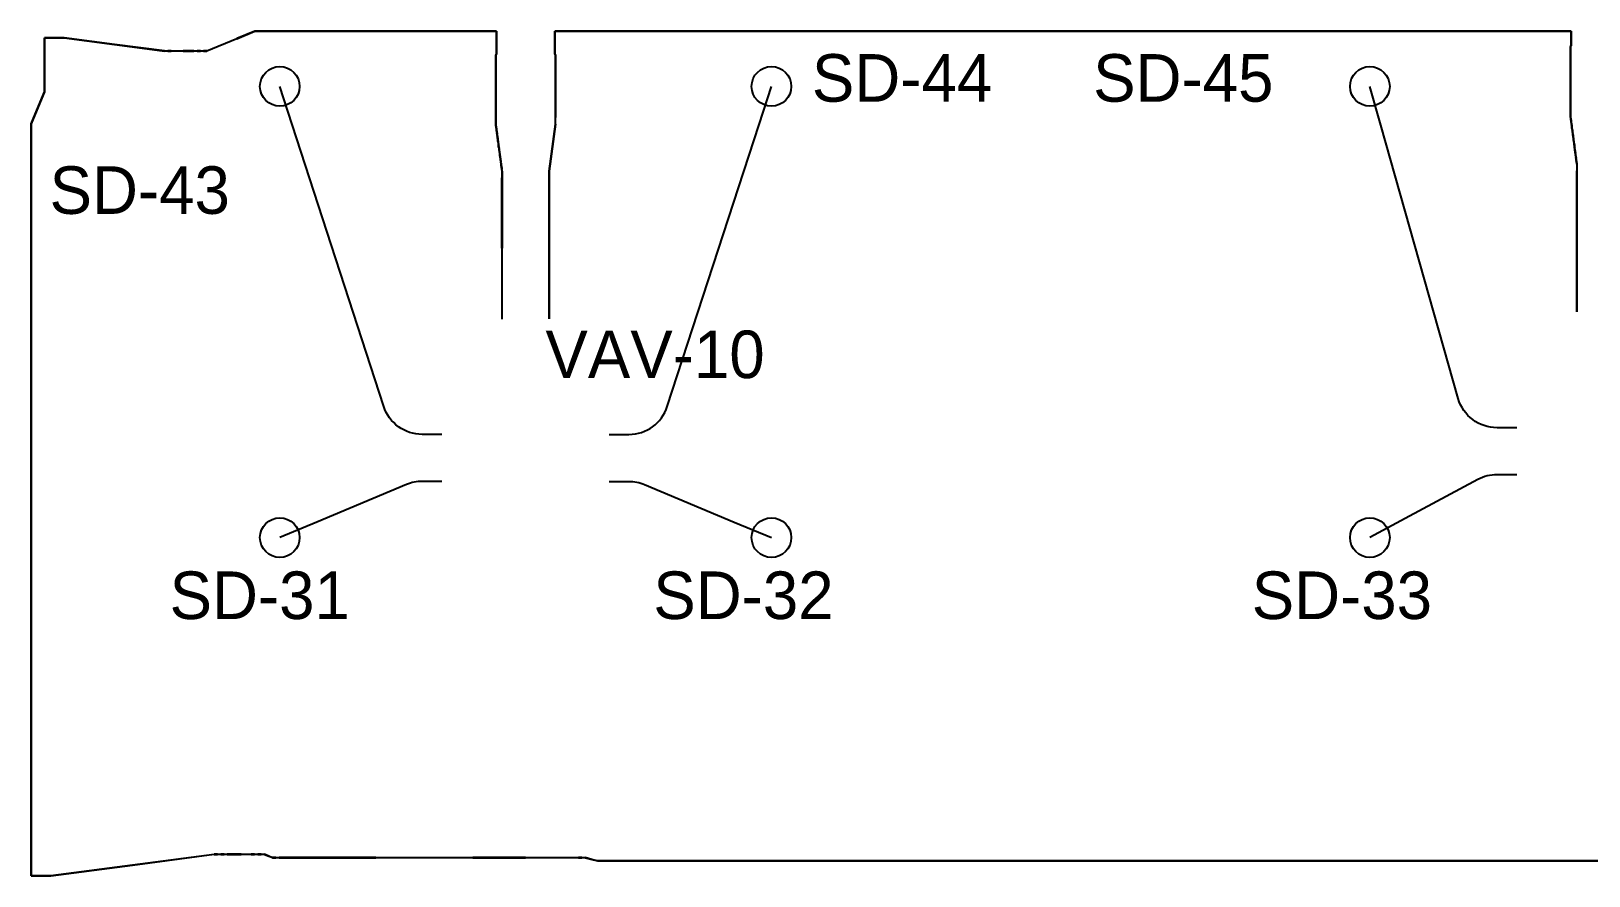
# Model space of a CAD drawing. Header units: metres. Extents: x 0.1 to 41.9, y 0.9 to 39.
# Drawn here: x 20.78 to 32.57, y 8.73 to 15.12 of the extents above; entities that cross this region are included whole.
import ezdxf

# ---------------------------------------------------------------- set-up
doc = ezdxf.new("R2010")
doc.units = ezdxf.units.M
for name, color, linetype in [('BSA_BRANCH_AXIS', 5, 'Continuous'), ('BSA_BRANCH_LABEL', 3, 'Continuous'), ('BSA_MATERIAL_SECTION', 7, 'Continuous'), ('BSA_TERMINAL_CENTRE', 3, 'Continuous'), ('BSA_VAV_LABEL', 7, 'Continuous')]:
    doc.layers.add(name, color=color, linetype=linetype)

msp = doc.modelspace()

# ---------------------------------------------------------------- linework, layer by layer
at = {"layer": 'BSA_BRANCH_AXIS'}
for points in [[(23.888, 12.072), (23.738, 12.072, -0.324928), (23.448, 12.283), (22.755, 14.417), (22.661, 14.706)], [(25.153, 12.072), (25.303, 12.072, 0.324928), (25.593, 12.283), (26.287, 14.417), (26.381, 14.706)], [(32.021, 12.123), (31.871, 12.123, -0.335537), (31.577, 12.344), (30.992, 14.413), (30.909, 14.706)], [(23.888, 11.716), (23.738, 11.716, 0.099356), (23.621, 11.693), (22.942, 11.409), (22.661, 11.291)], [(25.153, 11.716), (25.303, 11.716, -0.099356), (25.421, 11.693), (26.1, 11.409), (26.381, 11.291)], [(32.021, 11.767), (31.871, 11.767, 0.12388), (31.726, 11.731), (31.177, 11.436), (30.909, 11.291)]]:
    msp.add_lwpolyline(points, format="xyb", dxfattribs=at)
at = {"layer": 'BSA_MATERIAL_SECTION'}
for p, q in [((22.472, 15.124), (22.336, 15.068)), ((22.336, 15.067), (22.472, 15.123)), ((22.472, 15.124), (22.497, 15.124)), ((22.497, 15.123), (22.472, 15.123)), ((22.522, 15.124), (22.497, 15.124)), ((22.497, 15.123), (22.522, 15.123)), ((22.522, 15.124), (22.522, 15.123)), ((22.522, 15.124), (22.522, 15.124)), ((22.522, 15.124), (23.334, 15.124)), ((22.522, 15.124), (22.522, 15.124)), ((22.522, 15.124), (22.522, 15.123)), ((23.334, 15.123), (22.522, 15.123)), ((24.146, 15.124), (23.334, 15.124)), ((23.334, 15.123), (24.146, 15.123)), ((24.146, 15.124), (24.146, 15.124)), ((24.146, 15.123), (24.146, 15.124)), ((24.146, 15.124), (24.223, 15.124)), ((24.146, 15.124), (24.146, 15.124)), ((24.146, 15.123), (24.146, 15.124)), ((24.223, 15.123), (24.146, 15.123)), ((24.301, 15.124), (24.223, 15.124)), ((24.223, 15.123), (24.3, 15.123)), ((24.3, 15.064), (24.3, 15.123)), ((24.301, 15.124), (24.301, 15.064)), ((24.741, 15.124), (24.818, 15.124)), ((24.741, 15.124), (24.741, 15.064)), ((24.819, 15.123), (24.742, 15.123)), ((24.742, 15.064), (24.742, 15.123)), ((24.896, 15.124), (24.818, 15.124)), ((24.819, 15.123), (24.896, 15.123)), ((24.896, 15.124), (24.896, 15.124)), ((24.896, 15.124), (24.896, 15.123)), ((24.896, 15.124), (24.896, 15.123)), ((24.896, 15.124), (24.896, 15.124)), ((24.896, 15.124), (24.921, 15.124)), ((24.921, 15.123), (24.896, 15.123)), ((24.946, 15.124), (24.921, 15.124)), ((24.921, 15.123), (24.946, 15.123)), ((24.946, 15.124), (25.051, 15.124)), ((25.051, 15.123), (24.946, 15.123)), ((25.132, 15.124), (25.051, 15.124)), ((25.051, 15.123), (25.132, 15.123)), ((25.132, 15.124), (25.157, 15.124)), ((25.157, 15.123), (25.132, 15.123)), ((25.182, 15.124), (25.157, 15.124)), ((25.157, 15.123), (25.182, 15.123)), ((25.182, 15.124), (25.182, 15.124)), ((25.182, 15.124), (25.182, 15.123)), ((25.182, 15.124), (28.73, 15.124)), ((25.182, 15.123), (25.182, 15.124)), ((25.182, 15.124), (25.182, 15.124)), ((28.73, 15.123), (25.182, 15.123)), ((32.278, 15.124), (28.73, 15.124)), ((28.73, 15.123), (32.278, 15.123)), ((32.278, 15.124), (32.278, 15.124)), ((32.278, 15.123), (32.278, 15.124)), ((32.278, 15.124), (32.356, 15.124)), ((32.278, 15.124), (32.278, 15.123)), ((32.278, 15.124), (32.278, 15.124)), ((32.355, 15.123), (32.278, 15.123)), ((32.355, 15.123), (32.433, 15.123)), ((32.433, 15.124), (32.356, 15.124)), ((32.433, 15.124), (32.433, 15.097)), ((32.433, 15.097), (32.433, 15.123)), ((32.433, 15.097), (32.433, 15.07)), ((32.433, 15.07), (32.433, 15.097)), ((20.88, 15.074), (20.88, 14.974)), ((20.88, 15.074), (20.93, 15.074)), ((20.88, 14.874), (20.88, 14.974)), ((20.881, 14.974), (20.881, 15.073)), ((20.93, 15.073), (20.881, 15.073)), ((20.881, 14.974), (20.881, 14.874)), ((20.98, 15.074), (20.93, 15.074)), ((20.93, 15.073), (20.98, 15.073)), ((20.98, 15.074), (20.98, 15.073)), ((20.98, 15.074), (20.98, 15.074)), ((20.98, 15.074), (20.98, 15.074)), ((20.98, 15.074), (20.98, 15.073)), ((20.98, 15.074), (21.005, 15.074)), ((21.005, 15.073), (20.98, 15.073)), ((21.03, 15.074), (21.005, 15.074)), ((21.005, 15.073), (21.03, 15.073)), ((21.03, 15.074), (21.41, 15.024)), ((21.41, 15.023), (21.03, 15.073)), ((21.789, 14.974), (21.41, 15.024)), ((21.41, 15.023), (21.789, 14.973)), ((21.789, 14.974), (21.814, 14.974)), ((21.814, 14.973), (21.789, 14.973)), ((21.839, 14.974), (21.814, 14.974)), ((21.814, 14.973), (21.839, 14.973)), ((21.839, 14.974), (21.839, 14.974)), ((21.839, 14.974), (21.839, 14.973)), ((21.839, 14.974), (21.93, 14.974)), ((21.839, 14.974), (21.839, 14.973)), ((21.839, 14.974), (21.839, 14.974)), ((21.93, 14.973), (21.839, 14.973)), ((22.01, 14.974), (21.93, 14.974)), ((21.93, 14.973), (22.01, 14.973)), ((22.01, 14.974), (22.035, 14.974)), ((22.035, 14.973), (22.01, 14.973)), ((22.06, 14.974), (22.035, 14.974)), ((22.035, 14.973), (22.06, 14.973)), ((22.06, 14.974), (22.06, 14.974)), ((22.06, 14.973), (22.06, 14.974)), ((22.06, 14.974), (22.06, 14.974)), ((22.06, 14.974), (22.06, 14.973)), ((22.06, 14.974), (22.085, 14.974)), ((22.085, 14.973), (22.06, 14.973)), ((22.11, 14.974), (22.085, 14.974)), ((22.085, 14.973), (22.11, 14.973)), ((22.11, 14.974), (22.336, 15.068)), ((22.336, 15.067), (22.11, 14.973)), ((24.3, 15.064), (24.3, 15.004)), ((24.3, 15.004), (24.301, 15.004)), ((24.3, 15.004), (24.3, 15.004)), ((24.301, 15.004), (24.3, 15.004)), ((24.3, 15.004), (24.3, 15.004)), ((24.3, 14.979), (24.3, 15.004)), ((24.3, 14.979), (24.3, 14.954)), ((24.301, 15.004), (24.301, 15.064)), ((24.301, 15.004), (24.301, 14.979)), ((24.301, 14.954), (24.301, 14.979)), ((24.741, 15.004), (24.741, 15.064)), ((24.741, 15.004), (24.741, 15.004)), ((24.742, 15.004), (24.741, 15.004)), ((24.741, 15.004), (24.741, 15.004)), ((24.741, 15.004), (24.742, 15.004)), ((24.741, 15.004), (24.741, 14.979)), ((24.741, 14.954), (24.741, 14.979)), ((24.742, 15.064), (24.742, 15.004)), ((24.742, 14.979), (24.742, 15.004)), ((24.742, 14.979), (24.742, 14.954)), ((32.43, 15.014), (32.428, 15.008)), ((32.428, 15.008), (32.431, 15.014)), ((32.428, 14.983), (32.428, 15.008)), ((32.428, 15.008), (32.428, 14.983)), ((32.428, 14.983), (32.428, 14.958)), ((32.428, 14.958), (32.428, 14.983)), ((32.43, 15.014), (32.433, 15.02)), ((32.433, 15.02), (32.431, 15.014)), ((32.433, 15.07), (32.433, 15.07)), ((32.433, 15.07), (32.433, 15.07)), ((32.433, 15.07), (32.433, 15.07)), ((32.433, 15.07), (32.433, 15.07)), ((32.433, 15.045), (32.433, 15.07)), ((32.433, 15.07), (32.433, 15.045)), ((32.433, 15.045), (32.433, 15.02)), ((32.433, 15.02), (32.433, 15.045)), ((20.88, 14.874), (20.88, 14.874)), ((20.88, 14.874), (20.881, 14.874)), ((20.88, 14.874), (20.881, 14.874)), ((20.88, 14.874), (20.88, 14.874)), ((20.88, 14.874), (20.88, 14.817)), ((20.881, 14.817), (20.881, 14.874)), ((24.297, 14.948), (24.295, 14.942)), ((24.295, 14.917), (24.295, 14.942)), ((24.295, 14.917), (24.295, 14.892)), ((24.295, 14.892), (24.296, 14.892)), ((24.295, 14.892), (24.295, 14.892)), ((24.296, 14.892), (24.295, 14.892)), ((24.295, 14.892), (24.295, 14.892)), ((24.295, 14.867), (24.295, 14.892)), ((24.295, 14.867), (24.295, 14.842)), ((24.296, 14.942), (24.298, 14.948)), ((24.296, 14.942), (24.296, 14.917)), ((24.296, 14.892), (24.296, 14.917)), ((24.296, 14.892), (24.296, 14.867)), ((24.296, 14.842), (24.296, 14.867)), ((24.297, 14.948), (24.3, 14.954)), ((24.301, 14.954), (24.298, 14.948)), ((24.741, 14.954), (24.743, 14.948)), ((24.744, 14.948), (24.742, 14.954)), ((24.746, 14.942), (24.743, 14.948)), ((24.744, 14.948), (24.747, 14.942)), ((24.746, 14.942), (24.746, 14.917)), ((24.746, 14.892), (24.746, 14.917)), ((24.746, 14.892), (24.746, 14.892)), ((24.747, 14.892), (24.746, 14.892)), ((24.746, 14.892), (24.746, 14.892)), ((24.746, 14.892), (24.747, 14.892)), ((24.746, 14.892), (24.746, 14.867)), ((24.746, 14.842), (24.746, 14.867)), ((24.747, 14.917), (24.747, 14.942)), ((24.747, 14.917), (24.747, 14.892)), ((24.747, 14.867), (24.747, 14.892)), ((24.747, 14.867), (24.747, 14.842)), ((32.428, 14.958), (32.428, 14.958)), ((32.428, 14.958), (32.428, 14.958)), ((32.428, 14.958), (32.428, 14.958)), ((32.428, 14.958), (32.428, 14.958)), ((32.428, 14.933), (32.428, 14.958)), ((32.428, 14.958), (32.428, 14.933)), ((32.428, 14.933), (32.428, 14.908)), ((32.428, 14.908), (32.428, 14.933)), ((32.428, 14.838), (32.428, 14.908)), ((32.428, 14.908), (32.428, 14.838)), ((20.88, 14.764), (20.88, 14.817)), ((20.88, 14.764), (20.88, 14.739)), ((20.88, 14.714), (20.88, 14.739)), ((20.881, 14.817), (20.881, 14.764)), ((20.881, 14.739), (20.881, 14.764)), ((20.881, 14.739), (20.881, 14.714)), ((24.295, 14.687), (24.295, 14.842)), ((24.296, 14.842), (24.296, 14.687)), ((24.746, 14.842), (24.746, 14.687)), ((24.747, 14.687), (24.747, 14.842)), ((32.428, 14.838), (32.428, 14.787)), ((32.428, 14.787), (32.428, 14.838)), ((32.428, 14.762), (32.428, 14.787)), ((32.428, 14.787), (32.428, 14.762)), ((32.428, 14.762), (32.428, 14.737)), ((32.428, 14.737), (32.428, 14.762)), ((32.428, 14.737), (32.428, 14.737)), ((32.428, 14.737), (32.428, 14.737)), ((32.428, 14.629), (32.428, 14.737)), ((32.428, 14.737), (32.428, 14.629)), ((32.428, 14.737), (32.428, 14.737)), ((32.428, 14.737), (32.428, 14.737)), ((20.88, 14.664), (20.823, 14.526)), ((20.824, 14.526), (20.881, 14.664)), ((20.88, 14.714), (20.88, 14.714)), ((20.88, 14.714), (20.881, 14.714)), ((20.88, 14.714), (20.881, 14.714)), ((20.88, 14.714), (20.88, 14.714)), ((20.88, 14.714), (20.88, 14.689)), ((20.88, 14.664), (20.88, 14.689)), ((20.881, 14.689), (20.881, 14.714)), ((20.881, 14.689), (20.881, 14.664)), ((24.295, 14.687), (24.295, 14.601)), ((24.296, 14.601), (24.296, 14.687)), ((24.746, 14.601), (24.746, 14.687)), ((24.747, 14.687), (24.747, 14.601)), ((32.428, 14.629), (32.428, 14.521)), ((32.428, 14.521), (32.428, 14.629)), ((20.78, 14.422), (20.823, 14.526)), ((20.824, 14.526), (20.781, 14.422)), ((24.295, 14.576), (24.295, 14.601)), ((24.295, 14.576), (24.295, 14.551)), ((24.295, 14.551), (24.296, 14.551)), ((24.295, 14.551), (24.295, 14.551)), ((24.295, 14.511), (24.295, 14.551)), ((24.296, 14.551), (24.295, 14.551)), ((24.295, 14.551), (24.295, 14.551)), ((24.295, 14.511), (24.295, 14.471)), ((24.296, 14.601), (24.296, 14.576)), ((24.296, 14.551), (24.296, 14.576)), ((24.296, 14.551), (24.296, 14.511)), ((24.296, 14.471), (24.296, 14.511)), ((24.746, 14.601), (24.746, 14.576)), ((24.746, 14.551), (24.746, 14.576)), ((24.746, 14.551), (24.746, 14.551)), ((24.747, 14.551), (24.746, 14.551)), ((24.746, 14.551), (24.746, 14.511)), ((24.746, 14.551), (24.746, 14.551)), ((24.746, 14.551), (24.747, 14.551)), ((24.746, 14.471), (24.746, 14.511)), ((24.747, 14.576), (24.747, 14.601)), ((24.747, 14.576), (24.747, 14.551)), ((24.747, 14.511), (24.747, 14.551)), ((24.747, 14.511), (24.747, 14.471)), ((32.428, 14.496), (32.428, 14.521)), ((32.428, 14.521), (32.428, 14.521)), ((32.428, 14.521), (32.428, 14.521)), ((32.428, 14.521), (32.428, 14.496)), ((32.428, 14.521), (32.428, 14.521)), ((32.428, 14.521), (32.428, 14.521)), ((20.78, 14.422), (20.78, 14.397)), ((20.78, 14.372), (20.78, 14.397)), ((20.781, 14.397), (20.781, 14.422)), ((20.781, 14.397), (20.781, 14.372)), ((24.295, 14.446), (24.295, 14.471)), ((24.295, 14.471), (24.296, 14.471)), ((24.295, 14.471), (24.295, 14.471)), ((24.295, 14.471), (24.296, 14.471)), ((24.295, 14.471), (24.295, 14.471)), ((24.295, 14.446), (24.295, 14.421)), ((24.295, 14.421), (24.295, 14.421)), ((24.295, 14.419), (24.295, 14.421)), ((24.295, 14.421), (24.295, 14.421)), ((24.295, 14.421), (24.295, 14.421)), ((24.295, 14.419), (24.295, 14.418)), ((24.295, 14.418), (24.296, 14.413)), ((24.296, 14.471), (24.296, 14.446)), ((24.296, 14.421), (24.296, 14.446)), ((24.296, 14.421), (24.296, 14.421)), ((24.296, 14.421), (24.296, 14.419)), ((24.296, 14.421), (24.296, 14.421)), ((24.296, 14.421), (24.296, 14.421)), ((24.296, 14.418), (24.296, 14.419)), ((24.297, 14.413), (24.296, 14.418)), ((24.296, 14.41), (24.296, 14.413)), ((24.297, 14.407), (24.296, 14.41)), ((24.297, 14.413), (24.297, 14.41)), ((24.297, 14.41), (24.298, 14.407)), ((24.297, 14.407), (24.297, 14.406)), ((24.297, 14.406), (24.297, 14.404)), ((24.298, 14.4), (24.297, 14.404)), ((24.298, 14.406), (24.298, 14.407)), ((24.298, 14.404), (24.298, 14.406)), ((24.298, 14.404), (24.299, 14.4)), ((24.298, 14.397), (24.298, 14.4)), ((24.298, 14.397), (24.299, 14.39)), ((24.299, 14.4), (24.299, 14.397)), ((24.3, 14.39), (24.299, 14.397)), ((24.3, 14.385), (24.299, 14.39)), ((24.3, 14.39), (24.301, 14.385)), ((24.3, 14.385), (24.301, 14.374)), ((24.302, 14.374), (24.301, 14.385)), ((24.699, 14.065), (24.747, 14.421)), ((24.746, 14.421), (24.699, 14.065)), ((24.746, 14.471), (24.747, 14.471)), ((24.746, 14.471), (24.746, 14.471)), ((24.746, 14.421), (24.746, 14.471)), ((24.746, 14.471), (24.746, 14.471)), ((24.747, 14.471), (24.746, 14.471)), ((24.747, 14.421), (24.747, 14.471)), ((32.428, 14.496), (32.428, 14.471)), ((32.428, 14.471), (32.428, 14.496)), ((32.428, 14.471), (32.428, 14.471)), ((32.428, 14.47), (32.428, 14.471)), ((32.428, 14.471), (32.428, 14.471)), ((32.428, 14.471), (32.428, 14.471)), ((32.428, 14.471), (32.428, 14.471)), ((32.428, 14.471), (32.428, 14.47)), ((32.428, 14.471), (32.428, 14.471)), ((32.428, 14.471), (32.428, 14.471)), ((32.428, 14.47), (32.428, 14.469)), ((32.429, 14.469), (32.428, 14.47)), ((32.428, 14.469), (32.429, 14.464)), ((32.429, 14.464), (32.429, 14.469)), ((32.429, 14.461), (32.429, 14.464)), ((32.429, 14.464), (32.43, 14.461)), ((32.429, 14.458), (32.429, 14.461)), ((32.429, 14.458), (32.43, 14.456)), ((32.43, 14.461), (32.43, 14.458)), ((32.43, 14.456), (32.43, 14.458)), ((32.43, 14.456), (32.43, 14.454)), ((32.431, 14.454), (32.43, 14.456)), ((32.43, 14.45), (32.43, 14.454)), ((32.431, 14.448), (32.43, 14.45)), ((32.431, 14.454), (32.431, 14.45)), ((32.431, 14.45), (32.431, 14.448)), ((32.431, 14.448), (32.432, 14.44)), ((32.432, 14.44), (32.431, 14.448)), ((32.432, 14.436), (32.432, 14.44)), ((32.432, 14.44), (32.433, 14.436)), ((32.432, 14.436), (32.434, 14.425)), ((32.434, 14.425), (32.433, 14.436)), ((32.434, 14.424), (32.434, 14.425)), ((32.434, 14.425), (32.435, 14.424)), ((32.434, 14.422), (32.434, 14.424)), ((32.434, 14.422), (32.435, 14.414)), ((32.435, 14.424), (32.435, 14.422)), ((32.436, 14.414), (32.435, 14.422)), ((32.436, 14.409), (32.435, 14.414)), ((32.436, 14.414), (32.437, 14.409)), ((32.436, 14.409), (32.436, 14.407)), ((32.436, 14.407), (32.436, 14.405)), ((32.437, 14.397), (32.436, 14.405)), ((32.437, 14.407), (32.437, 14.409)), ((32.437, 14.405), (32.437, 14.407)), ((32.437, 14.405), (32.438, 14.397)), ((32.437, 14.397), (32.438, 14.395)), ((32.438, 14.395), (32.438, 14.397)), ((32.438, 14.392), (32.438, 14.395)), ((32.438, 14.395), (32.439, 14.391)), ((32.439, 14.384), (32.438, 14.392)), ((32.439, 14.388), (32.439, 14.391)), ((32.44, 14.385), (32.439, 14.388)), ((32.439, 14.384), (32.44, 14.381)), ((32.44, 14.385), (32.44, 14.38)), ((32.44, 14.381), (32.44, 14.38)), ((32.44, 14.38), (32.44, 14.38)), ((32.441, 14.373), (32.44, 14.38)), ((32.44, 14.38), (32.441, 14.373)), ((32.44, 14.38), (32.44, 14.38)), ((20.78, 14.372), (20.78, 14.372)), ((20.78, 14.372), (20.781, 14.372)), ((20.78, 14.372), (20.78, 11.683)), ((20.78, 14.372), (20.78, 14.372)), ((20.78, 14.372), (20.781, 14.372)), ((20.781, 11.683), (20.781, 14.372)), ((24.301, 14.374), (24.301, 14.374)), ((24.302, 14.372), (24.301, 14.374)), ((24.302, 14.374), (24.302, 14.374)), ((24.302, 14.374), (24.302, 14.372)), ((24.302, 14.372), (24.303, 14.364)), ((24.303, 14.364), (24.302, 14.372)), ((24.303, 14.358), (24.303, 14.364)), ((24.303, 14.364), (24.304, 14.358)), ((24.303, 14.358), (24.304, 14.357)), ((24.304, 14.357), (24.304, 14.358)), ((24.304, 14.357), (24.304, 14.355)), ((24.305, 14.355), (24.304, 14.357)), ((24.305, 14.347), (24.304, 14.355)), ((24.305, 14.355), (24.306, 14.347)), ((24.305, 14.347), (24.305, 14.344)), ((24.306, 14.341), (24.305, 14.344)), ((24.306, 14.344), (24.306, 14.347)), ((24.306, 14.344), (24.306, 14.341)), ((24.307, 14.333), (24.306, 14.341)), ((24.307, 14.337), (24.306, 14.341)), ((24.307, 14.334), (24.307, 14.337)), ((24.307, 14.334), (24.308, 14.329)), ((24.307, 14.333), (24.307, 14.33)), ((24.307, 14.33), (24.307, 14.329)), ((24.307, 14.329), (24.307, 14.329)), ((24.308, 14.323), (24.307, 14.329)), ((24.308, 14.329), (24.309, 14.323)), ((24.308, 14.329), (24.308, 14.329)), ((24.308, 14.323), (24.309, 14.317)), ((24.31, 14.317), (24.309, 14.323)), ((24.309, 14.314), (24.309, 14.317)), ((24.309, 14.312), (24.309, 14.314)), ((24.31, 14.311), (24.309, 14.312)), ((24.31, 14.317), (24.31, 14.314)), ((24.31, 14.314), (24.31, 14.312)), ((24.31, 14.312), (24.31, 14.311)), ((24.31, 14.306), (24.31, 14.311)), ((24.31, 14.311), (24.311, 14.306)), ((24.31, 14.306), (24.311, 14.301)), ((24.312, 14.301), (24.311, 14.306)), ((24.311, 14.301), (24.312, 14.295)), ((24.312, 14.295), (24.312, 14.301)), ((24.312, 14.295), (24.312, 14.295)), ((24.312, 14.294), (24.312, 14.295)), ((24.312, 14.295), (24.313, 14.295)), ((24.312, 14.294), (24.312, 14.293)), ((24.312, 14.289), (24.312, 14.293)), ((24.312, 14.289), (24.313, 14.289)), ((24.313, 14.295), (24.313, 14.294)), ((24.313, 14.293), (24.313, 14.294)), ((24.313, 14.293), (24.313, 14.289)), ((24.313, 14.289), (24.313, 14.287)), ((24.313, 14.289), (24.313, 14.289)), ((24.313, 14.287), (24.313, 14.289)), ((24.314, 14.28), (24.313, 14.287)), ((24.313, 14.287), (24.314, 14.28)), ((24.314, 14.28), (24.314, 14.278)), ((24.315, 14.278), (24.314, 14.28)), ((24.314, 14.278), (24.314, 14.276)), ((24.314, 14.276), (24.315, 14.273)), ((24.315, 14.276), (24.315, 14.278)), ((24.315, 14.273), (24.315, 14.276)), ((24.315, 14.27), (24.315, 14.273)), ((24.315, 14.273), (24.316, 14.27)), ((24.315, 14.268), (24.315, 14.27)), ((24.315, 14.268), (24.316, 14.265)), ((24.316, 14.27), (24.316, 14.268)), ((24.316, 14.265), (24.316, 14.268)), ((24.316, 14.262), (24.316, 14.265)), ((24.316, 14.265), (24.317, 14.262)), ((24.316, 14.261), (24.316, 14.262)), ((24.317, 14.262), (24.317, 14.261)), ((32.441, 14.373), (32.441, 14.367)), ((32.442, 14.367), (32.441, 14.373)), ((32.442, 14.365), (32.441, 14.367)), ((32.442, 14.367), (32.442, 14.365)), ((32.442, 14.363), (32.442, 14.365)), ((32.442, 14.365), (32.443, 14.363)), ((32.442, 14.362), (32.442, 14.363)), ((32.443, 14.357), (32.442, 14.362)), ((32.443, 14.363), (32.443, 14.362)), ((32.443, 14.362), (32.444, 14.357)), ((32.443, 14.357), (32.443, 14.352)), ((32.443, 14.352), (32.444, 14.346)), ((32.444, 14.352), (32.444, 14.357)), ((32.445, 14.346), (32.444, 14.352)), ((32.444, 14.345), (32.444, 14.346)), ((32.444, 14.345), (32.444, 14.345)), ((32.444, 14.345), (32.444, 14.343)), ((32.445, 14.34), (32.444, 14.343)), ((32.445, 14.346), (32.445, 14.345)), ((32.445, 14.345), (32.445, 14.345)), ((32.445, 14.343), (32.445, 14.345)), ((32.445, 14.343), (32.446, 14.34)), ((32.445, 14.34), (32.445, 14.339)), ((32.445, 14.339), (32.445, 14.338)), ((32.446, 14.331), (32.445, 14.338)), ((32.446, 14.339), (32.446, 14.34)), ((32.446, 14.338), (32.446, 14.339)), ((32.446, 14.338), (32.447, 14.331)), ((32.446, 14.331), (32.446, 14.329)), ((32.446, 14.329), (32.447, 14.327)), ((32.447, 14.329), (32.447, 14.331)), ((32.447, 14.327), (32.447, 14.329)), ((32.447, 14.327), (32.447, 14.323)), ((32.448, 14.323), (32.447, 14.327)), ((32.447, 14.321), (32.447, 14.323)), ((32.448, 14.319), (32.447, 14.321)), ((32.448, 14.323), (32.448, 14.321)), ((32.448, 14.321), (32.449, 14.319)), ((32.448, 14.319), (32.448, 14.316)), ((32.449, 14.313), (32.448, 14.316)), ((32.449, 14.316), (32.449, 14.319)), ((32.449, 14.316), (32.449, 14.313)), ((32.449, 14.311), (32.449, 14.313)), ((32.449, 14.313), (32.45, 14.311)), ((32.449, 14.311), (32.449, 14.31)), ((32.449, 14.31), (32.449, 14.308)), ((32.45, 14.305), (32.449, 14.308)), ((32.45, 14.31), (32.45, 14.311)), ((32.45, 14.308), (32.45, 14.31)), ((32.45, 14.308), (32.45, 14.305)), ((32.45, 14.302), (32.45, 14.305)), ((32.45, 14.305), (32.451, 14.302)), ((32.451, 14.294), (32.45, 14.302)), ((32.452, 14.294), (32.451, 14.302)), ((32.451, 14.294), (32.452, 14.29)), ((32.452, 14.294), (32.452, 14.29)), ((32.452, 14.29), (32.453, 14.282)), ((32.452, 14.29), (32.452, 14.29)), ((32.453, 14.283), (32.452, 14.29)), ((32.453, 14.283), (32.453, 14.282)), ((32.453, 14.281), (32.453, 14.282)), ((32.453, 14.282), (32.454, 14.281)), ((32.453, 14.281), (32.453, 14.277)), ((32.454, 14.275), (32.453, 14.277)), ((32.454, 14.277), (32.454, 14.281)), ((32.454, 14.277), (32.454, 14.275)), ((32.454, 14.275), (32.454, 14.269)), ((32.455, 14.269), (32.454, 14.275)), ((32.454, 14.268), (32.454, 14.269)), ((32.454, 14.268), (32.455, 14.266)), ((32.455, 14.269), (32.455, 14.268)), ((32.456, 14.266), (32.455, 14.268)), ((32.455, 14.264), (32.455, 14.266)), ((32.455, 14.264), (32.455, 14.263)), ((32.455, 14.261), (32.455, 14.263)), ((32.455, 14.263), (32.455, 14.263)), ((32.455, 14.261), (32.456, 14.258)), ((32.456, 14.266), (32.456, 14.264)), ((32.456, 14.263), (32.456, 14.264)), ((32.456, 14.263), (32.456, 14.263)), ((32.456, 14.263), (32.456, 14.261)), ((32.457, 14.258), (32.456, 14.261)), ((24.316, 14.261), (24.316, 14.259)), ((24.316, 14.259), (24.317, 14.258)), ((24.317, 14.259), (24.317, 14.261)), ((24.317, 14.258), (24.317, 14.259)), ((24.317, 14.254), (24.317, 14.258)), ((24.317, 14.258), (24.318, 14.254)), ((24.317, 14.252), (24.317, 14.254)), ((24.319, 14.243), (24.317, 14.252)), ((24.318, 14.254), (24.318, 14.252)), ((24.319, 14.243), (24.318, 14.252)), ((24.319, 14.243), (24.319, 14.239)), ((24.319, 14.243), (24.32, 14.239)), ((24.319, 14.239), (24.32, 14.231)), ((24.319, 14.239), (24.319, 14.239)), ((24.321, 14.232), (24.32, 14.239)), ((24.32, 14.23), (24.32, 14.231)), ((24.32, 14.23), (24.321, 14.227)), ((24.321, 14.232), (24.321, 14.231)), ((24.321, 14.231), (24.321, 14.23)), ((24.322, 14.227), (24.321, 14.23)), ((24.321, 14.225), (24.321, 14.227)), ((24.321, 14.225), (24.322, 14.219)), ((24.322, 14.227), (24.322, 14.225)), ((24.323, 14.219), (24.322, 14.225)), ((24.322, 14.217), (24.322, 14.219)), ((24.322, 14.217), (24.322, 14.215)), ((24.323, 14.213), (24.322, 14.215)), ((24.323, 14.219), (24.323, 14.217)), ((24.323, 14.215), (24.323, 14.217)), ((24.323, 14.215), (24.323, 14.213)), ((24.323, 14.213), (24.323, 14.213)), ((24.323, 14.213), (24.323, 14.212)), ((24.323, 14.213), (24.323, 14.213)), ((24.324, 14.212), (24.323, 14.213)), ((24.323, 14.21), (24.323, 14.212)), ((24.323, 14.21), (24.323, 14.207)), ((24.323, 14.207), (24.323, 14.207)), ((24.324, 14.206), (24.323, 14.207)), ((24.324, 14.212), (24.324, 14.21)), ((24.324, 14.207), (24.324, 14.21)), ((24.324, 14.207), (24.324, 14.207)), ((24.324, 14.207), (24.324, 14.206)), ((24.324, 14.206), (24.324, 14.203)), ((24.325, 14.203), (24.324, 14.206)), ((24.324, 14.203), (24.324, 14.203)), ((24.324, 14.203), (24.324, 14.201)), ((24.324, 14.2), (24.324, 14.201)), ((24.324, 14.2), (24.325, 14.196)), ((24.325, 14.203), (24.325, 14.203)), ((24.325, 14.201), (24.325, 14.203)), ((24.325, 14.201), (24.325, 14.2)), ((24.326, 14.196), (24.325, 14.2)), ((24.325, 14.195), (24.325, 14.196)), ((24.326, 14.19), (24.325, 14.195)), ((24.326, 14.196), (24.326, 14.195)), ((24.326, 14.195), (24.326, 14.19)), ((24.326, 14.19), (24.326, 14.188)), ((24.327, 14.188), (24.326, 14.19)), ((24.326, 14.188), (24.326, 14.188)), ((24.326, 14.184), (24.326, 14.188)), ((24.328, 14.175), (24.326, 14.184)), ((24.327, 14.188), (24.327, 14.188)), ((24.327, 14.184), (24.327, 14.188)), ((24.327, 14.184), (24.328, 14.175)), ((24.328, 14.175), (24.328, 14.17)), ((24.329, 14.17), (24.328, 14.175)), ((24.329, 14.168), (24.328, 14.17)), ((24.329, 14.17), (24.329, 14.168)), ((24.329, 14.168), (24.329, 14.162)), ((24.33, 14.162), (24.329, 14.168)), ((24.33, 14.159), (24.329, 14.162)), ((24.33, 14.162), (24.331, 14.159)), ((24.33, 14.157), (24.33, 14.159)), ((24.331, 14.153), (24.33, 14.157)), ((24.331, 14.159), (24.331, 14.157)), ((24.331, 14.157), (24.331, 14.153)), ((24.331, 14.153), (24.331, 14.151)), ((24.331, 14.153), (24.332, 14.151)), ((24.332, 14.144), (24.331, 14.151)), ((24.333, 14.144), (24.332, 14.151)), ((24.332, 14.144), (24.333, 14.136)), ((24.333, 14.144), (24.334, 14.136)), ((32.456, 14.257), (32.456, 14.258)), ((32.456, 14.257), (32.456, 14.257)), ((32.456, 14.257), (32.456, 14.254)), ((32.456, 14.253), (32.456, 14.254)), ((32.456, 14.253), (32.457, 14.252)), ((32.457, 14.258), (32.457, 14.257)), ((32.457, 14.257), (32.457, 14.257)), ((32.457, 14.254), (32.457, 14.257)), ((32.457, 14.254), (32.457, 14.253)), ((32.457, 14.252), (32.457, 14.253)), ((32.457, 14.251), (32.457, 14.252)), ((32.457, 14.252), (32.458, 14.251)), ((32.457, 14.251), (32.457, 14.246)), ((32.457, 14.246), (32.457, 14.246)), ((32.458, 14.24), (32.457, 14.246)), ((32.458, 14.246), (32.458, 14.251)), ((32.458, 14.246), (32.458, 14.246)), ((32.458, 14.246), (32.459, 14.24)), ((32.458, 14.24), (32.458, 14.239)), ((32.458, 14.239), (32.458, 14.238)), ((32.459, 14.234), (32.458, 14.238)), ((32.459, 14.239), (32.459, 14.24)), ((32.459, 14.238), (32.459, 14.239)), ((32.46, 14.234), (32.459, 14.238)), ((32.46, 14.225), (32.459, 14.234)), ((32.46, 14.234), (32.461, 14.225)), ((32.46, 14.225), (32.461, 14.221)), ((32.462, 14.221), (32.461, 14.225)), ((32.461, 14.218), (32.461, 14.221)), ((32.461, 14.218), (32.462, 14.212)), ((32.462, 14.221), (32.462, 14.218)), ((32.463, 14.212), (32.462, 14.218)), ((32.462, 14.209), (32.462, 14.212)), ((32.462, 14.208), (32.462, 14.209)), ((32.463, 14.204), (32.462, 14.208)), ((32.463, 14.212), (32.463, 14.209)), ((32.463, 14.209), (32.463, 14.208)), ((32.463, 14.208), (32.464, 14.204)), ((32.463, 14.204), (32.463, 14.201)), ((32.464, 14.195), (32.463, 14.201)), ((32.464, 14.204), (32.464, 14.201)), ((32.465, 14.195), (32.464, 14.201)), ((32.464, 14.195), (32.465, 14.187)), ((32.465, 14.195), (32.466, 14.187)), ((32.466, 14.182), (32.465, 14.187)), ((32.467, 14.182), (32.466, 14.187)), ((32.466, 14.182), (32.467, 14.175)), ((32.468, 14.175), (32.467, 14.182)), ((32.467, 14.175), (32.468, 14.167)), ((32.468, 14.175), (32.468, 14.17)), ((32.469, 14.168), (32.468, 14.17)), ((32.468, 14.166), (32.468, 14.167)), ((32.468, 14.166), (32.468, 14.164)), ((32.468, 14.163), (32.468, 14.164)), ((32.468, 14.163), (32.469, 14.162)), ((32.469, 14.168), (32.469, 14.167)), ((32.469, 14.167), (32.469, 14.166)), ((32.469, 14.164), (32.469, 14.166)), ((32.469, 14.164), (32.469, 14.163)), ((32.469, 14.162), (32.469, 14.163)), ((32.469, 14.162), (32.469, 14.16)), ((32.47, 14.16), (32.469, 14.162)), ((32.469, 14.16), (32.469, 14.16)), ((32.469, 14.155), (32.469, 14.16)), ((32.47, 14.152), (32.469, 14.155)), ((32.47, 14.16), (32.47, 14.16)), ((32.47, 14.155), (32.47, 14.16)), ((32.47, 14.155), (32.471, 14.152)), ((32.47, 14.151), (32.47, 14.152)), ((32.47, 14.148), (32.47, 14.151)), ((32.47, 14.148), (32.471, 14.142)), ((32.471, 14.152), (32.471, 14.151)), ((32.471, 14.151), (32.471, 14.148)), ((32.472, 14.142), (32.471, 14.148)), ((24.333, 14.131), (24.333, 14.136)), ((24.333, 14.131), (24.334, 14.124)), ((24.334, 14.131), (24.334, 14.136)), ((24.335, 14.124), (24.334, 14.131)), ((24.334, 14.124), (24.335, 14.116)), ((24.335, 14.124), (24.336, 14.12)), ((24.335, 14.116), (24.335, 14.116)), ((24.335, 14.116), (24.336, 14.114)), ((24.336, 14.117), (24.336, 14.12)), ((24.336, 14.117), (24.336, 14.116)), ((24.336, 14.117), (24.336, 14.117)), ((24.337, 14.114), (24.336, 14.116)), ((24.336, 14.112), (24.336, 14.114)), ((24.336, 14.112), (24.336, 14.111)), ((24.336, 14.111), (24.336, 14.11)), ((24.336, 14.109), (24.336, 14.11)), ((24.337, 14.105), (24.336, 14.109)), ((24.337, 14.114), (24.337, 14.112)), ((24.337, 14.111), (24.337, 14.112)), ((24.337, 14.11), (24.337, 14.111)), ((24.337, 14.11), (24.337, 14.109)), ((24.338, 14.105), (24.337, 14.109)), ((24.337, 14.102), (24.337, 14.105)), ((24.338, 14.1), (24.337, 14.102)), ((24.338, 14.105), (24.338, 14.102)), ((24.338, 14.102), (24.338, 14.1)), ((24.338, 14.097), (24.338, 14.1)), ((24.338, 14.1), (24.339, 14.097)), ((24.338, 14.097), (24.339, 14.091)), ((24.34, 14.091), (24.339, 14.097)), ((24.339, 14.087), (24.339, 14.091)), ((24.34, 14.085), (24.339, 14.087)), ((24.34, 14.091), (24.34, 14.087)), ((24.34, 14.087), (24.34, 14.085)), ((24.34, 14.085), (24.34, 14.082)), ((24.34, 14.085), (24.341, 14.082)), ((24.34, 14.078), (24.34, 14.082)), ((24.34, 14.078), (24.341, 14.074)), ((24.341, 14.078), (24.341, 14.082)), ((24.342, 14.074), (24.341, 14.078)), ((24.341, 14.074), (24.342, 14.065)), ((24.343, 14.065), (24.342, 14.074)), ((24.342, 14.065), (24.342, 14.015)), ((24.343, 14.065), (24.343, 14.015)), ((24.699, 14.015), (24.699, 14.065)), ((24.699, 14.065), (24.699, 14.015)), ((32.472, 14.138), (32.471, 14.142)), ((32.472, 14.142), (32.473, 14.138)), ((32.472, 14.135), (32.472, 14.138)), ((32.472, 14.135), (32.472, 14.133)), ((32.473, 14.129), (32.472, 14.133)), ((32.473, 14.138), (32.473, 14.135)), ((32.473, 14.135), (32.473, 14.133)), ((32.474, 14.129), (32.473, 14.133)), ((32.473, 14.129), (32.474, 14.124)), ((32.474, 14.124), (32.474, 14.129)), ((32.474, 14.124), (32.475, 14.116)), ((32.476, 14.116), (32.474, 14.124)), ((32.475, 14.116), (32.475, 14.066)), ((32.475, 14.066), (32.475, 14.066)), ((32.476, 14.066), (32.475, 14.066)), ((32.475, 13.532), (32.475, 14.066)), ((32.475, 14.066), (32.475, 14.066)), ((32.475, 14.066), (32.476, 14.066)), ((32.476, 14.116), (32.476, 14.066)), ((32.476, 14.066), (32.476, 13.532)), ((24.342, 14.015), (24.343, 14.015)), ((24.342, 13.482), (24.342, 14.015)), ((24.343, 14.015), (24.342, 14.015)), ((24.343, 14.015), (24.343, 14.015)), ((24.343, 14.015), (24.343, 13.482)), ((24.343, 14.015), (24.343, 14.015)), ((24.699, 14.015), (24.699, 14.015)), ((24.699, 12.948), (24.699, 14.015)), ((24.699, 14.015), (24.699, 12.948)), ((24.699, 14.015), (24.699, 14.015)), ((24.342, 13.482), (24.342, 12.948)), ((24.343, 12.948), (24.343, 13.482)), ((32.475, 13.532), (32.475, 12.999)), ((32.476, 12.999), (32.476, 13.532)), ((32.475, 12.999), (32.475, 12.999)), ((32.476, 12.999), (32.475, 12.999)), ((24.342, 12.948), (24.343, 12.948)), ((24.343, 12.948), (24.343, 12.948)), ((24.699, 12.948), (24.699, 12.948)), ((20.78, 8.994), (20.78, 11.683)), ((20.781, 11.683), (20.781, 8.994)), ((20.78, 8.994), (20.781, 8.994)), ((20.78, 8.994), (20.78, 8.994)), ((20.78, 8.994), (20.78, 8.863)), ((20.78, 8.994), (20.78, 8.994)), ((20.781, 8.994), (20.78, 8.994)), ((20.781, 8.863), (20.781, 8.994)), ((20.78, 8.731), (20.78, 8.863)), ((20.781, 8.863), (20.781, 8.732)), ((21.547, 8.813), (22.164, 8.895)), ((22.164, 8.894), (21.547, 8.813)), ((22.189, 8.895), (22.164, 8.895)), ((22.164, 8.894), (22.189, 8.894)), ((22.189, 8.895), (22.214, 8.895)), ((22.214, 8.894), (22.189, 8.894)), ((22.214, 8.894), (22.214, 8.895)), ((22.239, 8.895), (22.214, 8.895)), ((22.214, 8.894), (22.214, 8.895)), ((22.214, 8.894), (22.214, 8.894)), ((22.214, 8.894), (22.239, 8.894)), ((22.214, 8.894), (22.214, 8.894)), ((22.239, 8.895), (22.264, 8.895)), ((22.264, 8.894), (22.239, 8.894)), ((22.368, 8.895), (22.264, 8.895)), ((22.264, 8.894), (22.368, 8.894)), ((22.368, 8.895), (22.445, 8.895)), ((22.445, 8.894), (22.368, 8.894)), ((22.47, 8.895), (22.445, 8.895)), ((22.445, 8.894), (22.47, 8.894)), ((22.47, 8.895), (22.495, 8.895)), ((22.495, 8.894), (22.47, 8.894)), ((22.495, 8.894), (22.495, 8.895)), ((22.495, 8.894), (22.495, 8.895)), ((22.52, 8.895), (22.495, 8.895)), ((22.495, 8.894), (22.495, 8.894)), ((22.495, 8.894), (22.495, 8.894)), ((22.495, 8.894), (22.52, 8.894)), ((22.52, 8.895), (22.545, 8.895)), ((22.545, 8.894), (22.52, 8.894)), ((22.577, 8.881), (22.545, 8.895)), ((22.545, 8.894), (22.577, 8.881)), ((22.577, 8.881), (22.606, 8.87)), ((22.606, 8.869), (22.577, 8.881)), ((22.631, 8.87), (22.606, 8.87)), ((22.606, 8.869), (22.631, 8.869)), ((22.631, 8.87), (22.656, 8.87)), ((22.656, 8.869), (22.631, 8.869)), ((22.656, 8.869), (22.656, 8.87)), ((23.388, 8.87), (22.656, 8.87)), ((22.656, 8.87), (22.656, 8.869)), ((22.656, 8.869), (22.656, 8.869)), ((22.656, 8.869), (23.388, 8.869)), ((22.656, 8.869), (22.656, 8.869)), ((23.388, 8.87), (24.121, 8.87)), ((24.121, 8.869), (23.388, 8.869)), ((24.521, 8.87), (24.121, 8.87)), ((24.121, 8.87), (24.121, 8.869)), ((24.121, 8.869), (24.121, 8.87)), ((24.121, 8.869), (24.121, 8.869)), ((24.121, 8.869), (24.521, 8.869)), ((24.121, 8.869), (24.121, 8.869)), ((24.521, 8.87), (24.921, 8.87)), ((24.921, 8.869), (24.521, 8.869)), ((24.921, 8.869), (24.921, 8.87)), ((24.921, 8.869), (24.921, 8.87)), ((24.946, 8.87), (24.921, 8.87)), ((24.921, 8.869), (24.921, 8.869)), ((24.921, 8.869), (24.921, 8.869)), ((24.921, 8.869), (24.946, 8.869)), ((24.946, 8.87), (24.971, 8.87)), ((24.971, 8.869), (24.946, 8.869)), ((25.021, 8.856), (24.971, 8.87)), ((24.971, 8.869), (25.021, 8.856)), ((25.021, 8.856), (25.064, 8.845)), ((25.064, 8.844), (25.021, 8.856)), ((25.089, 8.845), (25.064, 8.845)), ((25.064, 8.844), (25.089, 8.844)), ((25.089, 8.845), (25.114, 8.845)), ((25.114, 8.844), (25.089, 8.844)), ((25.114, 8.844), (25.114, 8.845)), ((28.696, 8.845), (25.114, 8.845)), ((25.114, 8.845), (25.114, 8.844)), ((25.114, 8.844), (25.114, 8.844)), ((25.114, 8.844), (28.696, 8.844)), ((25.114, 8.844), (25.114, 8.844)), ((28.696, 8.845), (32.278, 8.845)), ((32.278, 8.844), (28.696, 8.844)), ((32.278, 8.845), (32.278, 8.844)), ((32.653, 8.845), (32.278, 8.845)), ((32.278, 8.844), (32.278, 8.845)), ((32.278, 8.844), (32.278, 8.844)), ((32.278, 8.844), (32.653, 8.844)), ((32.278, 8.844), (32.278, 8.844)), ((20.78, 8.731), (20.83, 8.731)), ((20.83, 8.732), (20.781, 8.732)), ((20.83, 8.732), (20.88, 8.732)), ((20.88, 8.731), (20.83, 8.731)), ((20.88, 8.732), (20.88, 8.731)), ((20.88, 8.732), (20.88, 8.732)), ((20.88, 8.732), (20.88, 8.732)), ((20.88, 8.732), (20.88, 8.731)), ((20.905, 8.732), (20.88, 8.732)), ((20.88, 8.731), (20.905, 8.731)), ((20.905, 8.732), (20.93, 8.732)), ((20.93, 8.731), (20.905, 8.731)), ((21.547, 8.813), (20.93, 8.732)), ((20.93, 8.731), (21.547, 8.813))]:
    msp.add_line(p, q, dxfattribs=at)
at = {"layer": 'BSA_TERMINAL_CENTRE'}
for centre in [(22.661, 14.706), (26.381, 14.706), (30.909, 14.706), (22.661, 11.291), (26.381, 11.291), (30.909, 11.291)]:
    msp.add_circle(centre, 0.15, dxfattribs=at)

# ---------------------------------------------------------------- texts
at = {"layer": 'BSA_BRANCH_LABEL'}
for s, p in [('SD-44', (26.687, 14.59)), ('SD-45', (28.815, 14.59)), ('SD-43', (20.919, 13.741)), ('SD-31', (21.827, 10.675)), ('SD-32', (25.487, 10.675)), ('SD-33', (30.015, 10.675))]:
    msp.add_text(s, height=0.36, dxfattribs=at).set_placement(p)
at = {"layer": 'BSA_VAV_LABEL'}
msp.add_text('VAV-10', height=0.36, dxfattribs=at).set_placement((24.671, 12.498))

doc.saveas('drawing.dxf')
